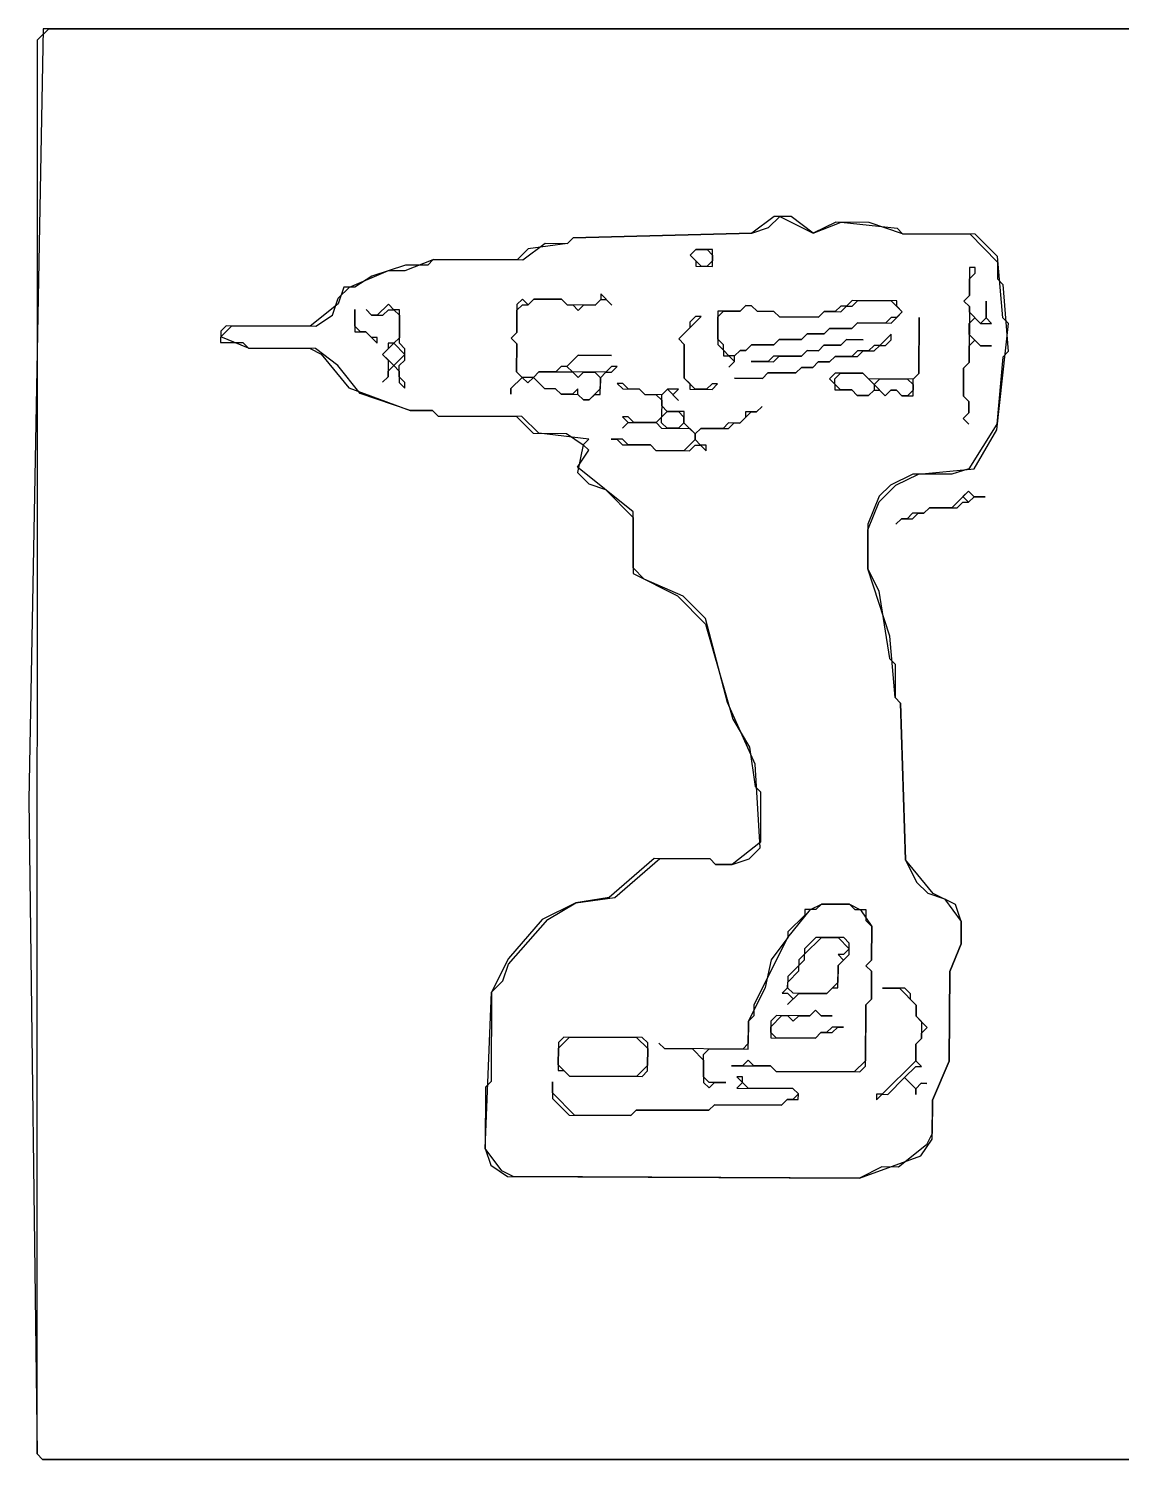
# Model space of a CAD drawing. Header units: inches. Extents: x 0 to 116, y 0 to 63.
# Drawn here: x 29.63 to 41.44, y 18.79 to 34.31 of the extents above; entities that cross this region are included whole.
import ezdxf

# ---------------------------------------------------------------- set-up
doc = ezdxf.new("R2010")
doc.units = ezdxf.units.IN

msp = doc.modelspace()

# ---------------------------------------------------------------- linework, layer by layer
for points in [[(29.78432, 34.30946), (29.62715, 25.97487), (29.71712, 18.90761), (29.77725, 18.84694), (44.09218, 18.84488), (44.27913, 34.00461), (44.15965, 34.30714)], [(29.78432, 34.30946), (29.62715, 25.97487), (29.71712, 18.90761), (29.77725, 18.84694), (44.09218, 18.84488), (44.27913, 34.00461), (44.15965, 34.30714)], [(29.84472, 34.3092), (44.09925, 34.3074), (44.21952, 34.18607), (44.15311, 18.96542), (43.97112, 18.78501), (43.30699, 18.84831), (29.77725, 18.84694), (29.71712, 18.90761), (29.72339, 34.18892)], [(39.86154, 32.09107), (39.07634, 32.09449), (38.71448, 32.21688), (38.35208, 32.21846), (38.10995, 32.09871), (37.86915, 32.28096), (37.68795, 32.28175), (37.44556, 32.10161), (35.51251, 32.04964), (35.45185, 31.98951), (35.02879, 31.93095), (34.90747, 31.81068), (34.00148, 31.81464), (33.94081, 31.7545), (33.69921, 31.75555), (33.33629, 31.63634), (33.15457, 31.51633), (33.03377, 31.51686), (32.97258, 31.33592), (32.66953, 31.09564), (31.76353, 31.09959), (31.70287, 31.03946), (31.70234, 30.91866), (31.94394, 30.9176), (32.00408, 30.85694), (32.66847, 30.85404), (32.78901, 30.79312), (33.08942, 30.4294), (33.75276, 30.18491), (33.99436, 30.18385), (34.0545, 30.12319), (34.90009, 30.1195), (35.08049, 29.93751), (35.44289, 29.93593), (35.62356, 29.81434), (35.56185, 29.51261), (35.68212, 29.39128), (35.86305, 29.33009), (36.16373, 29.02677), (36.1611, 28.42278), (36.64324, 28.17907), (36.94392, 27.87576), (37.24143, 26.84765), (37.42131, 26.54486), (37.47987, 26.1218), (37.54, 26.06114), (37.53763, 25.51755), (37.23458, 25.27727), (37.05338, 25.27806), (36.99325, 25.33872), (36.38925, 25.34136), (35.90421, 24.92067), (35.54155, 24.86185), (35.17837, 24.68223), (34.81412, 24.26102), (34.63134, 23.89941), (34.62713, 22.93302), (34.56646, 22.87289), (34.56357, 22.20849), (34.62317, 22.02703), (34.80385, 21.90544), (38.60901, 21.88884), (39.27446, 22.12754), (39.39605, 22.30821), (39.39789, 22.731), (39.58093, 23.15301), (39.58515, 24.1194), (39.70727, 24.42087), (39.70832, 24.66247), (39.64871, 24.84393), (39.40764, 24.96578), (39.10723, 25.3295), (39.05421, 27.02094), (38.99407, 27.08161), (38.93657, 27.74626), (38.69814, 28.47211), (38.69998, 28.89491), (38.8221, 29.19638), (39.00409, 29.37678), (39.24621, 29.49653), (39.85047, 29.55429), (40.09391, 29.97603), (40.21972, 31.1231), (40.15958, 31.18376), (40.10208, 31.84842)], [(39.80114, 32.09133), (40.10182, 31.78802), (40.10103, 31.60682), (40.16116, 31.54616), (40.2184, 30.8211), (40.15774, 30.76096), (40.09417, 30.03643), (39.79007, 29.55456), (39.60861, 29.49495), (39.18581, 29.49679), (38.94369, 29.37705), (38.82236, 29.25678), (38.70024, 28.95531), (38.69814, 28.47211), (38.81788, 28.22999), (38.93552, 27.50467), (38.99565, 27.444), (38.99407, 27.08161), (39.05421, 27.02094), (39.10723, 25.3295), (39.22697, 25.08737), (39.34724, 24.96605), (39.52818, 24.90486), (39.70832, 24.66247), (39.70727, 24.42087), (39.58515, 24.1194), (39.58093, 23.15301), (39.39789, 22.731), (39.39631, 22.36861), (39.33538, 22.24807), (39.03233, 22.00779), (38.85113, 22.00858), (38.60901, 21.88884), (34.86425, 21.90518), (34.74371, 21.9661), (34.56357, 22.20849), (34.63134, 23.89941), (34.75267, 24.01968), (34.81386, 24.20062), (35.23876, 24.68197), (35.54155, 24.86185), (35.96461, 24.9204), (36.44965, 25.34109), (36.99325, 25.33872), (37.05338, 25.27806), (37.23458, 25.27727), (37.41604, 25.33688), (37.53737, 25.45715), (37.48092, 26.3634), (37.18182, 27.02911), (36.94418, 27.93616), (36.70364, 28.17881), (36.28163, 28.36185), (36.16136, 28.48318), (36.16399, 29.08717), (35.56211, 29.573), (35.6837, 29.75368), (35.62356, 29.81434), (35.68423, 29.87447), (35.14089, 29.93725), (34.96049, 30.11923), (34.0545, 30.12319), (33.99436, 30.18385), (33.75276, 30.18491), (33.20996, 30.36848), (32.96968, 30.67153), (32.72887, 30.85378), (32.00408, 30.85694), (31.70261, 30.97906), (31.82393, 31.09933), (32.72992, 31.09538), (32.91165, 31.21539), (32.97284, 31.39632), (33.09417, 31.51659), (33.51775, 31.69595), (33.69895, 31.69515), (34.00148, 31.81464), (34.96787, 31.81042), (35.21025, 31.99056), (35.45185, 31.98951), (35.51251, 32.04964), (37.44556, 32.10161), (37.62702, 32.16122), (37.74835, 32.28149), (38.10995, 32.09871), (38.41248, 32.21819), (39.01621, 32.15516), (39.07634, 32.09449)], [(36.78011, 31.86291), (36.84025, 31.80225), (36.83998, 31.74185), (37.02118, 31.74106), (37.02197, 31.92226), (36.84078, 31.92305)], [(36.78011, 31.86291), (36.84078, 31.92305), (36.96157, 31.92252), (37.02171, 31.86186), (37.02145, 31.80146), (36.96078, 31.74132), (36.90038, 31.74159)], [(39.85996, 31.72867), (39.79956, 31.72894), (39.79824, 31.42694), (39.73758, 31.3668), (39.79771, 31.30614), (39.79508, 30.70215), (39.73441, 30.64201), (39.7331, 30.34001), (39.79323, 30.27935), (39.7927, 30.15855), (39.73204, 30.09841), (39.79218, 30.03775), (39.73204, 30.09841), (39.7927, 30.15855), (39.79323, 30.27935), (39.7331, 30.34001), (39.73441, 30.64201), (39.79508, 30.70215), (39.79587, 30.88334), (39.85653, 30.94348), (39.91667, 30.88282), (40.03746, 30.88229), (39.91667, 30.88282), (39.79639, 31.00414), (39.79692, 31.12494), (39.85758, 31.18508), (39.91772, 31.12441), (40.03852, 31.12389), (39.97838, 31.18455), (39.97917, 31.36575), (39.97838, 31.18455), (39.91772, 31.12441), (39.79745, 31.24574), (39.79771, 31.30614), (39.73758, 31.3668), (39.79824, 31.42694), (39.79903, 31.60814), (39.85969, 31.66827)], [(35.93215, 31.32301), (35.81188, 31.44433), (35.81161, 31.38393), (35.75095, 31.3238), (35.44895, 31.32512), (35.38882, 31.38578), (35.08682, 31.3871), (35.02616, 31.32696), (34.96602, 31.38762), (34.90536, 31.32749), (34.90404, 31.02549), (34.84338, 30.96535), (34.90351, 30.90469), (34.9022, 30.60269), (34.96233, 30.54203), (34.84101, 30.42176), (34.84074, 30.36136), (34.84101, 30.42176), (34.96233, 30.54203), (35.02247, 30.48137), (35.08313, 30.5415), (35.2034, 30.42018), (35.3242, 30.41965), (35.38434, 30.35899), (35.56554, 30.3582), (35.62567, 30.29753), (35.68607, 30.29727), (35.74673, 30.35741), (35.80713, 30.35714), (35.80792, 30.53834), (35.86859, 30.59848), (35.92899, 30.59821), (35.98965, 30.65835), (35.92925, 30.65861), (35.86859, 30.59848), (35.50619, 30.60006), (35.44605, 30.66072), (35.56738, 30.78099), (35.92978, 30.77941), (35.56738, 30.78099), (35.44605, 30.66072), (35.38565, 30.66098), (35.32499, 30.60085), (35.14379, 30.60164), (35.08313, 30.5415), (34.96233, 30.54203), (34.9022, 30.60269), (34.90351, 30.90469), (34.84338, 30.96535), (34.90404, 31.02549), (34.90509, 31.26709), (34.96576, 31.32722), (35.02616, 31.32696), (35.08682, 31.3871), (35.38882, 31.38578), (35.44895, 31.32512), (35.50935, 31.32485), (35.56949, 31.26419), (35.63015, 31.32432), (35.75095, 31.3238), (35.81161, 31.38393), (35.87201, 31.38367)], [(39.07265, 31.2489), (39.01252, 31.30957), (39.01278, 31.36997), (38.52959, 31.37207), (38.46892, 31.31194), (38.40852, 31.3122), (38.34786, 31.25207), (38.22706, 31.25259), (38.1664, 31.19246), (37.7436, 31.1943), (37.68347, 31.25496), (37.50227, 31.25576), (37.44213, 31.31642), (37.38173, 31.31668), (37.32107, 31.25655), (37.07947, 31.2576), (37.07789, 30.8952), (37.13803, 30.83454), (37.13776, 30.77414), (37.19816, 30.77388), (37.2583, 30.71321), (37.19764, 30.65308), (37.2583, 30.71321), (37.25856, 30.77361), (37.31923, 30.83375), (37.37963, 30.83349), (37.44029, 30.89362), (37.68189, 30.89257), (37.74255, 30.9527), (37.98415, 30.95165), (38.04481, 31.01179), (38.22601, 31.01099), (38.28667, 31.07113), (38.52827, 31.07008), (38.58893, 31.13021), (38.95133, 31.12863)], [(39.07265, 31.2489), (39.01199, 31.18877), (38.95159, 31.18903), (38.89093, 31.12889), (38.58893, 31.13021), (38.52827, 31.07008), (38.28667, 31.07113), (38.22601, 31.01099), (38.04481, 31.01179), (37.98415, 30.95165), (37.74255, 30.9527), (37.68189, 30.89257), (37.44029, 30.89362), (37.37963, 30.83349), (37.31923, 30.83375), (37.25856, 30.77361), (37.19816, 30.77388), (37.13803, 30.83454), (37.13829, 30.89494), (37.07816, 30.9556), (37.07921, 31.1972), (37.13987, 31.25734), (37.32107, 31.25655), (37.38173, 31.31668), (37.44213, 31.31642), (37.50227, 31.25576), (37.68347, 31.25496), (37.7436, 31.1943), (38.1664, 31.19246), (38.22706, 31.25259), (38.40826, 31.2518), (38.46892, 31.31194), (38.52932, 31.31167), (38.58999, 31.37181), (38.95238, 31.37023)], [(33.15351, 31.27473), (33.15246, 31.03313), (33.27326, 31.03261), (33.39353, 30.91128), (33.39379, 30.97168), (33.33339, 30.97194), (33.27326, 31.03261), (33.21286, 31.03287), (33.15272, 31.09353)], [(33.27431, 31.2742), (33.33445, 31.21354), (33.45524, 31.21301), (33.51591, 31.27315), (33.57631, 31.27289), (33.63644, 31.21222), (33.63539, 30.97062), (33.57473, 30.91049), (33.51433, 30.91075), (33.51406, 30.85035), (33.4534, 30.79022), (33.51354, 30.72955), (33.51275, 30.54836), (33.45208, 30.48822), (33.51275, 30.54836), (33.51301, 30.60876), (33.57367, 30.66889), (33.63381, 30.60823), (33.63328, 30.48743), (33.69342, 30.42677), (33.69368, 30.48717), (33.63354, 30.54783), (33.63407, 30.66863), (33.69473, 30.72876), (33.69526, 30.84956), (33.63513, 30.91023), (33.63671, 31.27262), (33.57631, 31.27289), (33.51617, 31.33355), (33.39485, 31.21328), (33.33445, 31.21354)], [(36.83761, 31.19825), (36.77695, 31.13812), (36.77669, 31.07772), (36.65536, 30.95745), (36.7155, 30.89678), (36.71391, 30.53439), (36.77405, 30.47373), (36.77379, 30.41333), (37.01538, 30.41227), (37.07605, 30.47241), (37.01565, 30.47267), (36.95499, 30.41254), (36.83419, 30.41306), (36.71391, 30.53439), (36.7155, 30.89678), (36.65536, 30.95745), (36.89801, 31.19799)], [(39.25359, 31.18771), (39.25095, 30.58372), (39.19029, 30.52358), (38.7071, 30.52569), (38.64696, 30.58635), (38.34496, 30.58767), (38.2843, 30.52754), (38.34444, 30.46687), (38.34417, 30.40647), (38.52537, 30.40568), (38.58551, 30.34502), (38.70631, 30.34449), (38.76697, 30.40463), (38.82737, 30.40437), (38.8875, 30.3437), (38.94817, 30.40384), (39.00857, 30.40357), (39.0687, 30.34291), (39.1895, 30.34238), (39.19029, 30.52358), (39.25095, 30.58372)], [(33.57473, 30.91049), (33.695, 30.78916), (33.57367, 30.66889), (33.4534, 30.79022)], [(38.9508, 31.00783), (38.82948, 30.88756), (38.76908, 30.88782), (38.70841, 30.82769), (38.58761, 30.82822), (38.52695, 30.76808), (38.34575, 30.76887), (38.28509, 30.70873), (38.16429, 30.70926), (38.10363, 30.64913), (37.98283, 30.64965), (37.92217, 30.58952), (37.62017, 30.59083), (37.55951, 30.5307), (37.25751, 30.53202), (37.55951, 30.5307), (37.62017, 30.59083), (37.92217, 30.58952), (37.98283, 30.64965), (38.10363, 30.64913), (38.16429, 30.70926), (38.28509, 30.70873), (38.34575, 30.76887), (38.58735, 30.76782), (38.64801, 30.82795), (38.76881, 30.82742), (38.82948, 30.88756), (38.88988, 30.8873), (38.95054, 30.94743)], [(38.64854, 30.94875), (38.46734, 30.94954), (38.40668, 30.88941), (38.22548, 30.8902), (38.16482, 30.83006), (38.04402, 30.83059), (37.98336, 30.77045), (37.68136, 30.77177), (37.6207, 30.71163), (37.4395, 30.71242), (37.6811, 30.71137), (37.74176, 30.77151), (37.98336, 30.77045), (38.04402, 30.83059), (38.16482, 30.83006), (38.22548, 30.8902), (38.40668, 30.88941), (38.46734, 30.94954)], [(35.08313, 30.5415), (35.14379, 30.60164), (35.50619, 30.60006), (35.56633, 30.5394), (35.62699, 30.59953), (35.74779, 30.599), (35.80792, 30.53834), (35.8074, 30.41754), (35.68607, 30.29727), (35.62567, 30.29753), (35.56554, 30.3582), (35.5658, 30.4186), (35.50514, 30.35846), (35.38434, 30.35899), (35.3242, 30.41965), (35.2034, 30.42018)], [(38.3447, 30.52727), (38.40536, 30.58741), (38.64696, 30.58635), (38.76723, 30.46503), (38.76697, 30.40463), (38.70631, 30.34449), (38.58551, 30.34502), (38.52537, 30.40568), (38.40457, 30.40621), (38.34444, 30.46687)], [(35.92582, 29.87342), (35.98622, 29.87316), (36.04636, 29.81249), (36.34836, 29.81118), (36.40849, 29.75051), (36.77089, 29.74893), (36.83155, 29.80907), (36.89195, 29.8088), (36.95209, 29.74814), (36.95235, 29.80854), (36.89195, 29.8088), (36.83181, 29.86947), (36.83208, 29.92987), (36.89274, 29.99), (37.19474, 29.98868), (37.2554, 30.04882), (37.3158, 30.04856), (37.43713, 30.16883), (37.49753, 30.16857), (37.55819, 30.2287), (37.49753, 30.16857), (37.37673, 30.16909), (37.37646, 30.10869), (37.3158, 30.04856), (37.195, 30.04908), (37.13434, 29.98895), (36.89274, 29.99), (36.83208, 29.92987), (36.71181, 30.05119), (36.71233, 30.17199), (36.53114, 30.17278), (36.471, 30.23345), (36.47153, 30.35424), (36.53219, 30.41438), (36.65246, 30.29305), (36.59233, 30.35372), (36.65299, 30.41385), (36.53219, 30.41438), (36.47153, 30.35424), (36.29033, 30.35503), (36.23019, 30.4157), (36.10939, 30.41622), (36.04926, 30.47689), (35.98886, 30.47715), (36.04899, 30.41649), (36.23019, 30.4157), (36.29033, 30.35503), (36.41113, 30.35451), (36.47126, 30.29384), (36.47047, 30.11265), (36.40981, 30.05251), (36.16821, 30.05356), (36.10808, 30.11423), (36.04768, 30.11449), (36.10781, 30.05383), (36.04715, 29.99369), (36.10781, 30.05383), (36.40981, 30.05251), (36.46995, 29.99185), (36.77194, 29.99053), (36.83208, 29.92987), (36.83181, 29.86947), (36.71049, 29.7492), (36.40849, 29.75051), (36.34836, 29.81118), (36.10676, 29.81223), (36.04662, 29.87289)], [(38.76723, 30.46503), (38.82789, 30.52516), (39.12989, 30.52385), (39.19003, 30.46318), (39.18976, 30.40278), (39.1291, 30.34265), (39.0687, 30.34291), (39.00857, 30.40357), (38.94817, 30.40384), (38.8875, 30.3437)], [(36.47047, 30.11265), (36.53114, 30.17278), (36.65193, 30.17226), (36.71207, 30.11159), (36.71181, 30.05119), (36.65114, 29.99106), (36.53034, 29.99158), (36.47021, 30.05225)], [(39.96995, 29.25177), (39.84915, 29.2523), (39.78901, 29.31296), (39.60703, 29.13255), (39.36543, 29.13361), (39.30477, 29.07347), (39.18397, 29.074), (39.1233, 29.01386), (39.0629, 29.01412), (39.00224, 28.95399), (39.0629, 29.01412), (39.1837, 29.0136), (39.24437, 29.07373), (39.30477, 29.07347), (39.36543, 29.13361), (39.66743, 29.13229), (39.72809, 29.19242), (39.78849, 29.19216), (39.84915, 29.2523)], [(39.72835, 29.25282), (39.78901, 29.31296), (39.84915, 29.2523), (39.78849, 29.19216)], [(38.68206, 24.78775), (38.56126, 24.78827), (38.50112, 24.84894), (38.19913, 24.85025), (38.13846, 24.79012), (38.01767, 24.79064), (38.0174, 24.73025), (37.83541, 24.54984), (37.83515, 24.48944), (37.6529, 24.24863), (37.59118, 23.9469), (37.4084, 23.58529), (37.40735, 23.34369), (37.34668, 23.28356), (36.50109, 23.28725), (36.44096, 23.34791), (36.50109, 23.28725), (36.80309, 23.28593), (36.92336, 23.1646), (36.92231, 22.92301), (36.98244, 22.86234), (37.0431, 22.92248), (37.1639, 22.92195), (36.98271, 22.92274), (36.92257, 22.98341), (36.92362, 23.225), (36.98429, 23.28514), (37.40708, 23.28329), (37.4084, 23.58529), (37.46906, 23.64543), (37.46959, 23.76623), (37.83515, 24.48944), (38.07806, 24.79038), (38.19913, 24.85025), (38.50112, 24.84894), (38.62166, 24.78801), (38.74167, 24.60628), (38.74009, 24.24389), (38.67942, 24.18375), (38.73956, 24.12309), (38.73824, 23.82109), (38.67758, 23.76096), (38.67494, 23.15696), (38.55362, 23.03669), (37.70803, 23.04038), (37.64789, 23.10104), (37.46669, 23.10183), (37.40656, 23.1625), (37.34589, 23.10236), (37.22509, 23.10289), (37.64789, 23.10104), (37.70803, 23.04038), (38.61402, 23.03643), (38.67468, 23.09656), (38.67758, 23.76096), (38.73824, 23.82109), (38.73956, 24.12309), (38.67942, 24.18375), (38.74009, 24.24389), (38.74167, 24.60628), (38.68153, 24.66695)], [(38.43914, 24.4868), (38.13715, 24.48812), (38.01582, 24.36785), (38.01556, 24.30745), (37.95489, 24.24731), (37.95463, 24.18691), (37.8333, 24.06664), (37.83278, 23.94584), (37.77211, 23.88571), (37.83251, 23.88544), (37.89265, 23.82478), (37.83199, 23.76465), (37.95331, 23.88492), (38.25531, 23.8836), (38.31597, 23.94374), (38.37637, 23.94347), (38.37743, 24.18507), (38.49875, 24.30534), (38.49928, 24.42614)], [(38.37874, 24.48707), (38.49902, 24.36574), (38.43835, 24.3056), (38.37795, 24.30587), (38.43809, 24.24521), (38.37743, 24.18507), (38.37664, 24.00387), (38.25531, 23.8836), (37.89291, 23.88518), (37.83278, 23.94584), (37.83304, 24.00624), (37.95437, 24.12651), (37.95463, 24.18691), (38.01529, 24.24705), (38.01556, 24.30745), (38.19755, 24.48786)], [(39.10117, 23.94031), (38.85957, 23.94136), (39.04077, 23.94057), (39.22117, 23.75858), (39.22065, 23.63778), (39.28078, 23.57712), (39.27999, 23.39592), (39.21933, 23.33579), (39.21854, 23.15459), (38.85456, 22.79377), (38.79416, 22.79404), (38.7939, 22.73364), (38.85456, 22.79377), (38.91496, 22.79351), (39.09695, 22.97392), (39.21722, 22.85259), (39.21696, 22.79219), (39.21722, 22.85259), (39.27788, 22.91273), (39.33828, 22.91246), (39.27788, 22.91273), (39.21722, 22.85259), (39.09695, 22.97392), (39.21827, 23.09419), (39.27867, 23.09393), (39.21854, 23.15459), (39.21933, 23.33579), (39.27999, 23.39592), (39.28026, 23.45632), (39.34092, 23.51646), (39.22065, 23.63778), (39.22117, 23.75858), (39.16104, 23.81925), (39.1613, 23.87965)], [(38.43493, 23.52041), (38.31413, 23.52094), (38.25347, 23.4608), (38.19307, 23.46107), (38.1324, 23.40093), (37.70961, 23.40278), (37.64947, 23.46344), (37.64973, 23.52384), (37.77106, 23.64411), (37.83146, 23.64385), (37.8916, 23.58318), (37.95226, 23.64332), (38.07306, 23.64279), (38.13372, 23.70293), (38.19386, 23.64227), (38.31466, 23.64174), (38.19386, 23.64227), (38.13372, 23.70293), (38.07306, 23.64279), (37.71066, 23.64437), (37.65, 23.58424), (37.64921, 23.40304), (38.1324, 23.40093), (38.19307, 23.46107), (38.31386, 23.46054), (38.37453, 23.52068)], [(35.35377, 23.35265), (35.35245, 23.05066), (35.41285, 23.05039), (35.47298, 22.98973), (36.25818, 22.9863), (36.31884, 23.04644), (36.32016, 23.34844), (36.26002, 23.4091), (35.41443, 23.41279)], [(35.3535, 23.29226), (35.47483, 23.41253), (36.19962, 23.40936), (36.31989, 23.28804), (36.3191, 23.10684), (36.19778, 22.98657), (35.47298, 22.98973), (35.35271, 23.11106)], [(37.94857, 22.79773), (37.88843, 22.85839), (37.40524, 22.8605), (37.3451, 22.92116), (37.34537, 22.98156), (37.28497, 22.98182), (37.3451, 22.92116), (37.28444, 22.86103), (37.88843, 22.85839), (37.94857, 22.79773), (37.88791, 22.73759), (37.82751, 22.73785), (37.76684, 22.67772), (37.04205, 22.68088), (36.98139, 22.62075), (36.1962, 22.62417), (36.13553, 22.56404), (35.53154, 22.56667), (35.29099, 22.80932), (35.29152, 22.93012), (35.29073, 22.74892), (35.47114, 22.56693), (36.13553, 22.56404), (36.1962, 22.62417), (36.98139, 22.62075), (37.04205, 22.68088), (37.76684, 22.67772), (37.82751, 22.73785), (37.94831, 22.73733)]]:
    msp.add_lwpolyline(points, close=True)

doc.saveas('drawing.dxf')
